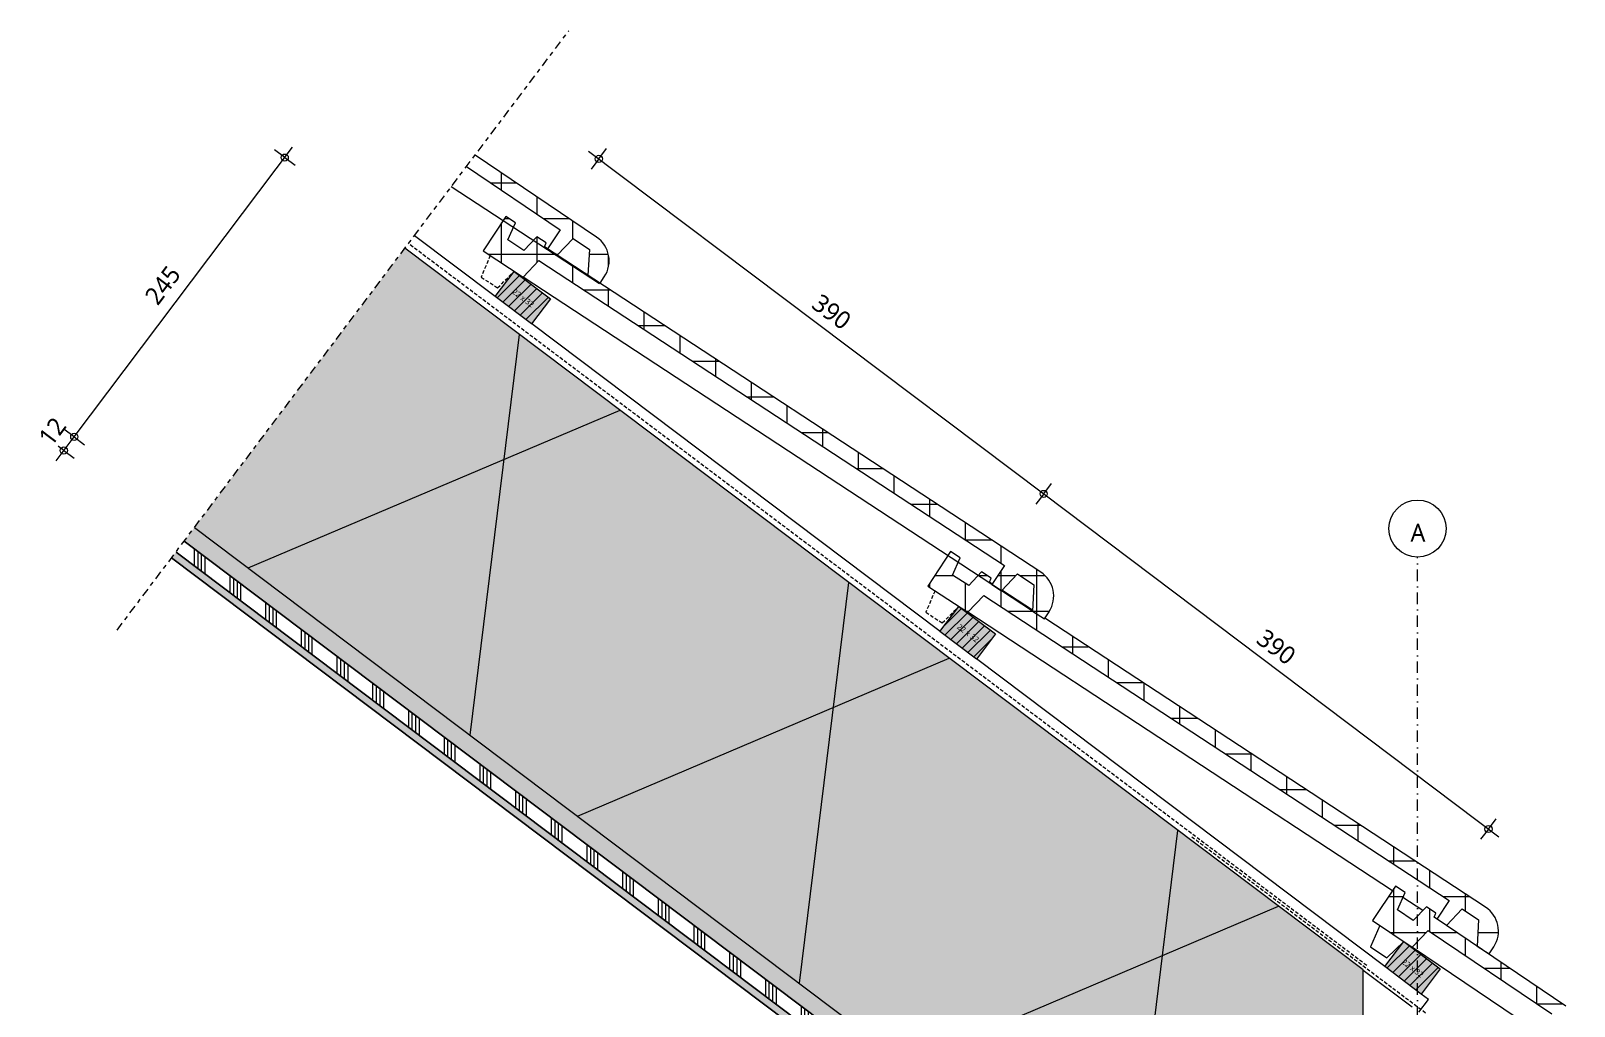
# Model space of a CAD drawing. Header units: millimetres. Extents: x 2927 to 18500, y -7154 to 6447.
# Drawn here: x 5045 to 6126, y 573 to 1256 of the extents above; entities that cross this region are included whole.
import ezdxf

# ---------------------------------------------------------------- set-up
doc = ezdxf.new("R2010")
doc.units = ezdxf.units.MM
for name, pattern in [('MV_center', [15, 6, -3, 3, -3]), ('MV_hidden', [3.75, 2.5, -1.25]), ('MV_stramien', [16, 8, -4, 0, -4])]:
    doc.linetypes.add(name, pattern=pattern)
for name, color, linetype, lineweight in [('A-ANNO-DIMS', 211, 'Continuous', 13), ('A-ANNO-DIMS-5', 211, 'Continuous', 13), ('A-ANNO-NOTE', 131, 'Continuous', 18), ('A-DETL', 90, 'Continuous', 13), ('A-DETL-GENF', 92, 'Continuous', 18), ('A-DETL-MEDM', 33, 'Continuous', 18), ('G-ANNO-TEXT', 231, 'Continuous', 13)]:
    doc.layers.add(name, color=color, linetype=linetype, lineweight=lineweight)
doc.styles.add('Segoe UI_1', font='segoeui.ttf', dxfattribs={"height": 4})
doc.styles.add('Segoe UI_3', font='segoeui.ttf', dxfattribs={"height": 12.5})
doc.dimstyles.new('2_5_mm', dxfattribs={"dimscale": 304.8, "dimtxt": 13.092049, "dimasz": 0.016404, "dimexe": 0.029528, "dimexo": 0.0625, "dimgap": 0.014764, "dimtad": 1, "dimdec": 0, "dimzin": 0, "dimdsep": 46, "dimtxsty": 'Segoe UI_3', "dimblk1": 'DOTBLANK', "dimblk2": 'DOTBLANK', "dimsah": 1, "dimcen": 0.09, "dimdle": 0.029528, "dimazin": 0, "dimtfac": 1, "dimtdec": 4, "dimtix": 1, "dimtmove": 0, "dimatfit": 3, "dimfxl": 0.029528, "dimfxlon": 1, "dimtvp": 1, "dimtfill": 1, "dimtolj": 1, "dimtzin": 0, "dimarcsym": 2})
doc.dimstyles.new('2_5_mm_controle', dxfattribs={"dimscale": 304.8, "dimtxt": 13.092049, "dimasz": 0.016404, "dimexe": 0.029528, "dimexo": 0.0625, "dimgap": 0.008202, "dimtad": 1, "dimdec": 0, "dimzin": 0, "dimdsep": 46, "dimtxsty": 'Segoe UI_3', "dimblk1": 'DOTBLANK', "dimblk2": 'DOTBLANK', "dimsah": 1, "dimcen": 0.09, "dimdle": 0.029528, "dimazin": 0, "dimtfac": 1, "dimtdec": 4, "dimtix": 1, "dimtmove": 0, "dimatfit": 3, "dimfxl": 0.029528, "dimfxlon": 1, "dimtvp": 1, "dimtfill": 1, "dimtolj": 1, "dimtzin": 0, "dimarcsym": 2})
pattern_1 = [(0, (0, 0), (0, 25), []), (90, (0, 0), (-25, 1e-15), [])]

# ---------------------------------------------------------------- blocks, each defined once
blk = doc.blocks.new('42 isolatie - Type 1-3769663-Details Domera')
at = {"layer": 'A-DETL-GENF'}
blk.add_hatch(color=256, dxfattribs=at).paths.add_polyline_path([(1177.3, -245.8), (992.7, -0.8), (152.5, -0.8), (152.5, -245.8), (895.4, -245.8)])
at = {"layer": 'A-DETL-GENF', "lineweight": 13}
h = blk.add_hatch(dxfattribs=at)
h.set_pattern_fill('FP_8', color=256, style=0, pattern_type=2)
h.set_pattern_definition([(300, (-7106.72, -250.62), (-216.506, -125), []), (240, (-7106.72, -250.62), (-216.506, 125), [])])
h.paths.add_polyline_path([(1177.3, -245.8), (992.7, -0.8), (152.5, -0.8), (152.5, -245.8), (895.4, -245.8)])
at = {"layer": 'A-DETL-GENF'}
for p, q in [((992.7, -0.8), (152.5, -0.8)), ((992.7, -0.8), (152.5, -0.8)), ((1177.3, -245.8), (992.7, -0.8)), ((1177.3, -245.8), (992.7, -0.8)), ((152.5, -245.8), (1177.3, -245.8)), ((152.5, -245.8), (1177.3, -245.8))]:
    blk.add_line(p, q, dxfattribs=at)
blk = doc.blocks.new('00 hout_rechthoekig_sls - Vuren 22x32-V176-Details Domera')
at = {"layer": 'A-DETL-GENF', "lineweight": 13}
blk.add_hatch(color=256, dxfattribs=at).paths.add_polyline_path([(32, -22), (32, 0), (0, 0), (0, -22), (24, -22)])
at = {"layer": 'A-DETL-MEDM', "lineweight": 13}
h = blk.add_hatch(dxfattribs=at)
h.set_pattern_fill('FP_222', color=256, style=0, pattern_type=2)
h.set_pattern_definition([(82, (-4424.952, -4108.993), (-4.9513403, 0.6958655), [])])
h.paths.add_polyline_path([(32, -22), (32, 0), (0, 0), (0, -22), (24, -22)])
at = {"layer": 'A-DETL-MEDM'}
for p, q in [((0, 0), (32, 0)), ((32, 0), (32, -22)), ((32, 0), (32, -22)), ((32, 0), (32, -22)), ((0, -22), (0, 0)), ((32, -22), (0, -22)), ((32, -22), (0, -22))]:
    blk.add_line(p, q, dxfattribs=at)
blk = doc.blocks.new('00 hout_rechthoekig_sls - Vuren 22x32-V177-Details Domera')
at = {"layer": 'A-DETL-GENF', "lineweight": 13}
blk.add_hatch(color=256, dxfattribs=at).paths.add_polyline_path([(32, -22), (32, 0), (0, 0), (0, -22)])
at = {"layer": 'A-DETL-MEDM', "lineweight": 13}
h = blk.add_hatch(dxfattribs=at)
h.set_pattern_fill('FP_223', color=256, style=0, pattern_type=2)
h.set_pattern_definition([(82, (-4034.952, -4108.993), (-4.9513403, 0.6958655), [])])
h.paths.add_polyline_path([(32, -22), (32, 0), (0, 0), (0, -22)])
at = {"layer": 'A-DETL-MEDM'}
for p, q in [((0, 0), (32, 0)), ((0, -22), (0, 0)), ((32, 0), (32, -22)), ((32, 0), (32, -22)), ((32, 0), (32, -22)), ((32, -22), (0, -22)), ((32, -22), (0, -22))]:
    blk.add_line(p, q, dxfattribs=at)
blk = doc.blocks.new('00 hout_rechthoekig_sls - Vuren 22x32-V178-Details Domera')
at = {"layer": 'A-DETL-GENF', "lineweight": 13}
blk.add_hatch(color=256, dxfattribs=at).paths.add_polyline_path([(32, -22), (32, 0), (0, 0), (0, -22)])
at = {"layer": 'A-DETL-MEDM', "lineweight": 13}
h = blk.add_hatch(dxfattribs=at)
h.set_pattern_fill('FP_224', color=256, style=0, pattern_type=2)
h.set_pattern_definition([(82, (-3644.952, -4108.993), (-4.9513403, 0.6958655), [])])
h.paths.add_polyline_path([(32, -22), (32, 0), (0, 0), (0, -22)])
at = {"layer": 'A-DETL-MEDM'}
for p, q in [((0, 0), (32, 0)), ((0, -22), (0, 0)), ((32, 0), (32, -22)), ((32, 0), (32, -22)), ((32, 0), (32, -22)), ((32, -22), (0, -22)), ((32, -22), (0, -22))]:
    blk.add_line(p, q, dxfattribs=at)
blk = doc.blocks.new('NLRS_00_DI_maskeer - Type 1-4234601-Details Domera')
at = {"layer": 'A-DETL-GENF', "linetype": 'MV_center'}
blk.add_line((-100, 0), (425.6, 0), dxfattribs=at)
blk = doc.blocks.new('DIMBLOCK205-Details Domera')
at = {"layer": 'A-ANNO-DIMS-5'}
for p, q in [((5075.8, 972.1), (5068.6, 977.5)), ((5068.5, 962.5), (5061.3, 967.9)), ((5063.1, 955.3), (5075.8, 972.1)), ((5068.5, 962.5), (5075.7, 957.1)), ((5075.8, 972.1), (5082.9, 966.6))]:
    blk.add_line(p, q, dxfattribs=at)
for centre in [(5075.8, 972.1), (5068.5, 962.5)]:
    blk.add_circle(centre, 2.5, dxfattribs=at)
at = {"layer": 'A-ANNO-DIMS-5', "color": 0, "insert": (5049.8, 972.2), "char_height": 12.5, "width": 22.852, "attachment_point": 1, "rotation": 53, "line_spacing_factor": 1.142579, "style": 'Segoe UI_3', "bg_fill": 3, "box_fill_scale": 1.25, "bg_fill_color": 9, "bg_fill_true_color": 13158600, "bg_fill_transparency": 0}
blk.add_mtext('12', dxfattribs=at)
blk = doc.blocks.new('_DotBlank')
at = {"color": 0, "linetype": 'ByBlock', "lineweight": -2}
blk.add_line((-0.5, 0), (-1, 0), dxfattribs=at)
blk.add_circle((0, 0), 0.5, dxfattribs=at)
blk = doc.blocks.new('DIMBLOCK206-Details Domera')
at = {"layer": 'A-ANNO-DIMS-5'}
for p, q in [((5075.8, 972.1), (5228.6, 1174.9)), ((5223.2, 1167.7), (5216, 1173.1)), ((5223.2, 1167.7), (5230.4, 1162.3)), ((5075.8, 972.1), (5068.6, 977.5)), ((5075.8, 972.1), (5082.9, 966.6))]:
    blk.add_line(p, q, dxfattribs=at)
for centre in [(5223.2, 1167.7), (5075.8, 972.1)]:
    blk.add_circle(centre, 2.5, dxfattribs=at)
at = {"layer": 'A-ANNO-DIMS-5', "color": 0, "insert": (5124.3, 1071), "char_height": 12.5, "width": 34.277, "attachment_point": 1, "rotation": 53, "line_spacing_factor": 1.142579, "style": 'Segoe UI_3', "bg_fill": 3, "box_fill_scale": 1.25, "bg_fill_color": 9, "bg_fill_true_color": 13158600, "bg_fill_transparency": 0}
blk.add_mtext('245', dxfattribs=at)
blk = doc.blocks.new('DIMBLOCK207-Details Domera')
at = {"layer": 'A-ANNO-DIMS-5'}
for p, q in [((5436, 1172.2), (5754.7, 932.1)), ((5443.2, 1166.8), (5448.6, 1174)), ((5443.2, 1166.8), (5437.8, 1159.6)), ((5754.7, 932.1), (5749.3, 924.9)), ((5754.7, 932.1), (5760.1, 939.3))]:
    blk.add_line(p, q, dxfattribs=at)
for centre in [(5443.2, 1166.8), (5754.7, 932.1)]:
    blk.add_circle(centre, 2.5, dxfattribs=at)
at = {"layer": 'A-ANNO-DIMS-5', "color": 0, "insert": (5598.9, 1073.1), "char_height": 12.5, "width": 34.277, "attachment_point": 1, "rotation": 323, "line_spacing_factor": 1.142579, "style": 'Segoe UI_3', "bg_fill": 3, "box_fill_scale": 1.25, "bg_fill_color": 9, "bg_fill_true_color": 13158600, "bg_fill_transparency": 0}
blk.add_mtext('390', dxfattribs=at)
blk = doc.blocks.new('DIMBLOCK208-Details Domera')
at = {"layer": 'A-ANNO-DIMS-5'}
for p, q in [((5754.7, 932.1), (5749.3, 924.9)), ((5754.7, 932.1), (5760.1, 939.3)), ((5754.7, 932.1), (6073.4, 692)), ((6066.2, 697.4), (6071.6, 704.6)), ((6066.2, 697.4), (6060.7, 690.2))]:
    blk.add_line(p, q, dxfattribs=at)
for centre in [(5754.7, 932.1), (6066.2, 697.4)]:
    blk.add_circle(centre, 2.5, dxfattribs=at)
at = {"layer": 'A-ANNO-DIMS-5', "color": 0, "insert": (5910.3, 838.4), "char_height": 12.5, "width": 34.277, "attachment_point": 1, "rotation": 323, "line_spacing_factor": 1.142579, "style": 'Segoe UI_3', "bg_fill": 3, "box_fill_scale": 1.25, "bg_fill_color": 9, "bg_fill_true_color": 13158600, "bg_fill_transparency": 0}
blk.add_mtext('390', dxfattribs=at)

msp = doc.modelspace()

# ---------------------------------------------------------------- hatches: boundary and pattern name
at = {"layer": 'A-DETL-GENF', "lineweight": 13}
h = msp.add_hatch(dxfattribs=at)
h.set_pattern_fill('FP_2', color=253, style=0, pattern_type=2)
h.set_pattern_definition(pattern_1)
h.paths.add_polyline_path([(5444, 1079.7), (5447, 1084.2), (5449.3, 1088.9), (5450.4, 1094), (5450.1, 1099.2), (5448.4, 1104.1), (5445.5, 1108.5), (5441.6, 1111.9), (5356.5, 1169.4), (5350.5, 1161.4), (5416.2, 1117), (5407.3, 1103.7), (5408, 1103.3), (5414, 1099.3), (5425.2, 1111), (5436.6, 1103.2), (5435.4, 1085.3), (5436.2, 1084.8)])
h = msp.add_hatch(dxfattribs=at)
h.set_pattern_fill('FP_2', color=253, style=0, pattern_type=2)
h.set_pattern_definition(pattern_1)
h.paths.add_polyline_path([(5755.2, 844.6), (5758.5, 849.6), (5760.7, 854.3), (5761.7, 859.5), (5761.3, 864.7), (5759.6, 869.6), (5756.7, 873.9), (5752.7, 877.3), (5405.2, 1105.1), (5406.4, 1107.9), (5399.7, 1112.3), (5390.7, 1102.6), (5379.5, 1110), (5384.7, 1122.1), (5378, 1126.5), (5362.1, 1102.3), (5390.1, 1083.9), (5401.2, 1095.7), (5727.3, 882), (5718.5, 868.7), (5725.2, 864.3), (5736.3, 876.1), (5747.9, 868.5), (5746.8, 850.1), (5753.3, 845.8)])
h = msp.add_hatch(dxfattribs=at)
h.set_pattern_fill('FP_4', color=250, style=0, pattern_type=2)
h.set_pattern_definition([(0, (0, 0), (0, 9.476), []), (0, (0, 4.738), (0, 9.476), [4.738, -2.369])])
h.paths.add_polyline_path([(5971.2, 282.2), (5976.5, 289.2), (5976.5, 293.3), (5160, 908.6), (5152.8, 899), (5958.5, 291.8)])
h = msp.add_hatch(dxfattribs=at)
h.set_pattern_fill('FP_6', color=253, style=0, pattern_type=2)
h.set_pattern_definition([(90, (10, 0), (-25, 1e-15), []), (90, (12.5, 0), (-25, 1e-15), []), (90, (15, 0), (-25, 1e-15), []), (90, (17.5, 0), (-25, 1e-15), [])])
h.paths.add_polyline_path([(5742.4, 442.8), (5748.1, 450.4), (5152.8, 899), (5147.1, 891.4), (5705, 471)])
h = msp.add_hatch(dxfattribs=at)
h.set_pattern_fill('FP_5', color=253, style=0, pattern_type=2)
h.set_pattern_definition([(0, (0, 0), (20.32, 5.08), [1.676, -13.564, 1.676, -13.564, -81.28]), (0, (0, 0), (20.32, 5.08), [-30.48, 1.676, -28.804, 1.676, -13.564, -35.56]), (0, (0, 0), (20.32, 5.08), [-76.2, 1.676, -8.484, 1.676, -23.724]), (120, (7.62, 2.54), (-14.559409, 15.057636), [1.676, -13.564, 1.676, -13.564, -81.28]), (120, (7.62, 2.54), (-14.559409, 15.057636), [-30.48, 1.676, -28.804, 1.676, -13.564, -35.56]), (120, (7.62, 2.54), (-14.559409, 15.057636), [-76.2, 1.676, -8.484, 1.676, -23.724]), (240, (10.16, 12.7), (-5.760591, -20.137636), [1.676, -13.564, 1.676, -13.564, -81.28]), (240, (10.16, 12.7), (-5.760591, -20.137636), [-30.48, 1.676, -28.804, 1.676, -13.564, -35.56]), (240, (10.16, 12.7), (-5.760591, -20.137636), [-76.2, 1.676, -8.484, 1.676, -23.724])])
h.paths.add_polyline_path([(5681.8, 482.2), (5681.8, 482.3), (5681.8, 488.5), (5147.1, 891.4), (5144, 887.4), (5469.1, 642.5)])
h = msp.add_hatch(dxfattribs=at)
h.set_pattern_fill('FP_2', color=253, style=0, pattern_type=2)
h.set_pattern_definition(pattern_1)
h.paths.add_polyline_path([(6066.7, 609.9), (6069.9, 614.9), (6072.2, 619.6), (6073.2, 624.8), (6072.8, 630), (6071.1, 634.9), (6068.1, 639.2), (6064.2, 642.6), (5755.4, 845), (5755.2, 844.6), (5746.8, 850.1), (5746.8, 850.6), (5725.5, 864.6), (5725.2, 864.3), (5718.5, 868.7), (5718.7, 869), (5716.7, 870.4), (5717.9, 873.2), (5711.2, 877.5), (5702.2, 867.9), (5690.9, 875.3), (5696.2, 887.4), (5689.5, 891.8), (5673.6, 867.5), (5701.6, 849.2), (5712.7, 861), (6038.7, 647.3), (6030.1, 634.2), (6036.8, 629.7), (6047.8, 641.4), (6059.3, 633.8), (6058.3, 615.4)])
h = msp.add_hatch(dxfattribs=at)
h.set_pattern_fill('FP_2', color=253, style=0, pattern_type=2)
h.set_pattern_definition(pattern_1)
h.paths.add_polyline_path([(6101.3, 441.4), (6107.2, 441.7), (6112.4, 442.7), (6117.1, 444.9), (6121.1, 448.3), (6124, 452.6), (6125.8, 457.5), (6126.2, 462.7), (6120.4, 573.3), (6028.1, 635.6), (6029.3, 638.4), (6022.7, 642.8), (6013.5, 633.3), (6002.4, 640.8), (6007.8, 652.9), (6001.1, 657.4), (5984.9, 633.3), (6012.7, 614.6), (6024, 626.3), (6110.5, 567.9), (6114.8, 486.1), (6100.8, 485.3), (6099, 484.9), (6099.4, 477.2), (6115.5, 475.3), (6116.2, 461.4), (6100.7, 451.4)])

# ---------------------------------------------------------------- linework, layer by layer
at = {"layer": 'A-DETL', "lineweight": 18}
for p, q in [((5441.6, 1111.9), (5356.5, 1169.4)), ((5350.5, 1161.4), (5416.2, 1117)), ((5443.6, 1079.2), (5339.8, 1147.3)), ((5378, 1126.5), (5362.1, 1102.3)), ((5384.7, 1122.1), (5378, 1126.5)), ((5379.5, 1110), (5384.7, 1122.1)), ((5416.2, 1117), (5407.3, 1103.7)), ((5370.6, 1070.4), (5314.1, 1113)), ((5390.7, 1102.6), (5379.5, 1110)), ((5399.7, 1112.3), (5390.7, 1102.6)), ((5406.4, 1107.9), (5399.7, 1112.3)), ((5405.2, 1105.1), (5406.4, 1107.9)), ((5752.7, 877.3), (5405.2, 1105.1)), ((5414, 1099.3), (5425.2, 1111)), ((5425.2, 1111), (5436.6, 1103.2)), ((5436.6, 1103.2), (5435.4, 1085.3)), ((5362.1, 1102.3), (5390.1, 1083.9)), ((5390.1, 1083.9), (5401.2, 1095.7)), ((5401.2, 1095.7), (5727.3, 882)), ((5746.8, 850.1), (5390.1, 1083.9)), ((5444, 1079.7), (5447, 1084.2)), ((5682.1, 835.7), (5396.2, 1051.2)), ((5689.5, 891.8), (5673.6, 867.5)), ((5696.2, 887.4), (5689.5, 891.8)), ((5690.9, 875.3), (5696.2, 887.4)), ((5711.2, 877.5), (5702.2, 867.9)), ((5717.9, 873.2), (5711.2, 877.5)), ((5727.3, 882), (5718.5, 868.7)), ((5725.2, 864.3), (5736.3, 876.1)), ((5736.3, 876.1), (5747.9, 868.5)), ((5673.6, 867.5), (5701.6, 849.2)), ((5702.2, 867.9), (5690.9, 875.3)), ((5716.7, 870.4), (5717.9, 873.2)), ((5718.7, 869), (5716.7, 870.4)), ((5718.5, 868.7), (5725.2, 864.3)), ((5746.9, 850.6), (5725.5, 864.6)), ((5747.9, 868.5), (5746.8, 850.1)), ((5701.6, 849.2), (5712.7, 861)), ((5712.7, 861), (6038.7, 647.3)), ((5999, 654.2), (5701.6, 849.2)), ((5746.8, 850.1), (5755.2, 844.6)), ((5755.2, 844.6), (5758.5, 849.6)), ((6064.2, 642.6), (5755.4, 845)), ((5993.5, 601), (5707.6, 816.5)), ((6001.1, 657.4), (5984.9, 633.3)), ((6007.8, 652.9), (6001.1, 657.4)), ((6002.4, 640.8), (6007.8, 652.9)), ((6020.3, 640.3), (6006.3, 649.5)), ((6013.5, 633.3), (6002.4, 640.8)), ((6022.7, 642.8), (6013.5, 633.3)), ((6029.3, 638.4), (6022.7, 642.8)), ((6028.1, 635.6), (6029.3, 638.4)), ((6038.7, 647.3), (6030.1, 634.2)), ((6036.8, 629.7), (6047.8, 641.4)), ((6047.8, 641.4), (6059.3, 633.8)), ((5990.2, 629.8), (5983.6, 614.9)), ((5984.9, 633.3), (6012.7, 614.6)), ((6120.4, 573.3), (6028.1, 635.6)), ((6059.3, 633.8), (6058.3, 615.4)), ((5995.1, 607.2), (6006.8, 618.6)), ((6012.7, 614.6), (6024, 626.3)), ((6024, 626.3), (6110.5, 567.9)), ((6058.3, 615.4), (6048.5, 621.8)), ((5983.6, 614.9), (5995.1, 607.2)), ((6094.9, 559.1), (6013, 614.4)), ((6058.3, 615.4), (6066.7, 609.9)), ((6066.7, 609.9), (6069.9, 614.9)), ((5978.5, 598.6), (6012.7, 572.8)), ((6017.5, 569.2), (6024.1, 578)), ((6024.1, 578), (6019.1, 581.8))]:
    msp.add_line(p, q, dxfattribs=at)
at = {"layer": 'A-DETL', "linetype": 'MV_hidden', "lineweight": 18}
for p, q in [((5980.9, 601.8), (5309.8, 1107.5)), ((5367.1, 1099), (5360.7, 1084)), ((5360.7, 1084), (5372.3, 1076.4)), ((5372.3, 1076.4), (5383.8, 1088)), ((5678.6, 864.3), (5672.2, 849.3)), ((5672.2, 849.3), (5683.7, 841.7)), ((5683.7, 841.7), (5695.3, 853.3)), ((5858.4, 692), (6022.9, 568.1))]:
    msp.add_line(p, q, dxfattribs=at)
at = {"layer": 'A-DETL', "lineweight": 25}
for p, q in [((5748.1, 450.4), (5152.8, 899)), ((5144, 887.4), (5681.8, 482.2)), ((5147.1, 891.4), (5681.8, 488.5))]:
    msp.add_line(p, q, dxfattribs=at)
at = {"layer": 'A-DETL', "linetype": 'MV_stramien', "lineweight": 18}
msp.add_line((6016.5, -223.7), (6016.5, 887.8), dxfattribs=at)
at = {"layer": 'A-DETL', "lineweight": 18}
msp.add_circle((6016.5, 907.8), 20, dxfattribs=at)
for centre, start, end in [((5430.4, 1095.4), 325.9997, 55.9997), ((5741.7, 860.6), 326.7577, 56.7577), ((6053.2, 625.9), 326.7577, 56.7577)]:
    msp.add_arc(centre, 20, start, end, dxfattribs=at)

# ---------------------------------------------------------------- block references
at = {"layer": 'A-DETL-GENF', "linetype": 'MV_center', "rotation": 53.00000000000029}
msp.add_blockref('NLRS_00_DI_maskeer - Type 1-4234601-Details Domera', (5166, 916.6), dxfattribs=at)
at = {"layer": 'A-DETL-GENF', "rotation": 323}
msp.add_blockref('42 isolatie - Type 1-3769663-Details Domera', (5186.1, 1196.7), dxfattribs=at)
at = {"layer": 'A-DETL-MEDM', "lineweight": 13}
for name, p, rotation in [('00 hout_rechthoekig_sls - Vuren 22x32-V178-Details Domera', (5383.8, 1088), 322.9999999999998), ('00 hout_rechthoekig_sls - Vuren 22x32-V177-Details Domera', (5695.3, 853.3), 322.9999999999995), ('00 hout_rechthoekig_sls - Vuren 22x32-V176-Details Domera', (6006.8, 618.6), 322.9999999999995)]:
    msp.add_blockref(name, p, dxfattribs=dict(at, rotation=rotation))

# ---------------------------------------------------------------- texts
at = {"layer": 'A-ANNO-NOTE', "lineweight": 13, "char_height": 4, "width": 23.65, "attachment_point": 1, "rotation": 323, "style": 'Segoe UI_1'}
for insert in [(5384.5, 1076.1), (5696, 841.4), (5696, 841.4), (6007.4, 606.7), (6007.4, 606.7)]:
    msp.add_mtext('22 x 32', dxfattribs=dict(at, insert=insert))

# ---------------------------------------------------------------- dimensions: what is measured, and where the dimension line sits
at = {"layer": 'A-ANNO-DIMS'}
dim = msp.add_linear_dim(base=(5075.8, 972.1), p1=(5075.7, 957.1), p2=(5068.6, 977.5), angle=53, dimstyle='2_5_mm', override={"dimpost": '<>', "dimfxl": 21.633308}, dxfattribs=at)
dim.commit()
dim.dimension.update_dxf_attribs({"geometry": 'DIMBLOCK205-Details Domera', "text_midpoint": (5063.5, 973.8)})

# ---------------------------------------------------------------- next in the draw order: dimensions: what is measured, and where the dimension line sits
for base, p1, p2, angle, dimstyle, override, picture, middle in [((5223.2, 1167.7), (5068.6, 977.5), (5216, 1173.1), 53, '2_5_mm', {"dimpost": '<>', "dimfxl": 245}, 'DIMBLOCK206-Details Domera', (5140.7, 1076.5)), ((5754.7, 932.1), (5437.8, 1159.6), (5749.3, 924.9), 323, '2_5_mm_controle', {"dimpost": '<>', "dimfxl": 390}, 'DIMBLOCK207-Details Domera', (5604.4, 1056.6))]:
    dim = msp.add_linear_dim(base=base, p1=p1, p2=p2, angle=angle, dimstyle=dimstyle, override=override, dxfattribs=at)
    dim.commit()
    dim.dimension.update_dxf_attribs({"geometry": picture, "text_midpoint": middle})

# ---------------------------------------------------------------- next in the draw order: dimensions: what is measured, and where the dimension line sits
dim = msp.add_linear_dim(base=(6066.2, 697.4), p1=(5749.3, 924.9), p2=(6060.7, 690.2), angle=323, dimstyle='2_5_mm_controle', override={"dimpost": '<>', "dimfxl": 390}, dxfattribs=at)
dim.commit()
dim.dimension.update_dxf_attribs({"geometry": 'DIMBLOCK208-Details Domera', "text_midpoint": (5915.8, 821.9)})

# ---------------------------------------------------------------- next in the draw order: texts
at = {"layer": 'G-ANNO-TEXT', "color": 7, "insert": (6011.6, 911.2), "char_height": 12.5, "width": 13.629, "attachment_point": 1, "style": 'Segoe UI_3'}
msp.add_mtext('A', dxfattribs=at)

doc.saveas('drawing.dxf')
